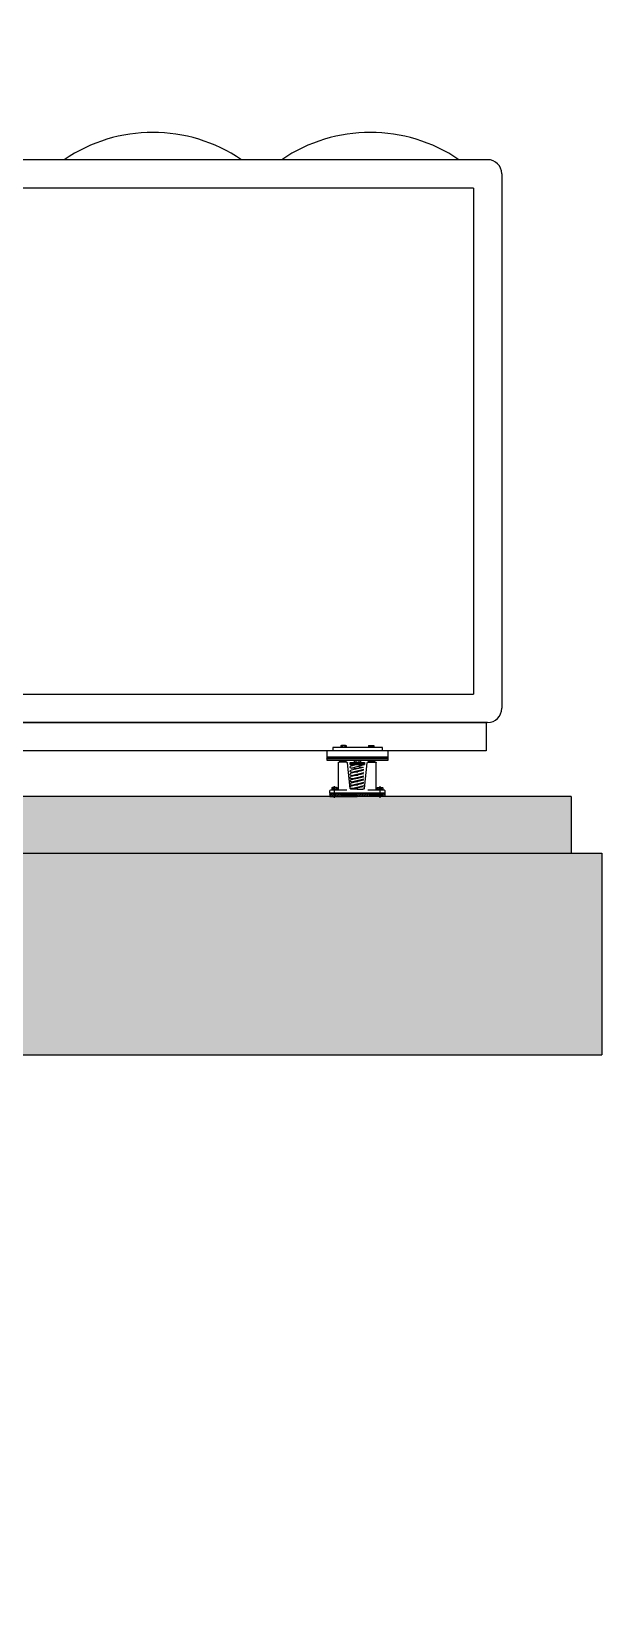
# Model space of a CAD drawing. Header units: inches. Extents: x 751443 to 884462, y -58136 to 349881.
# Drawn here: x 870635 to 871324, y 230637 to 232528 of the extents above; entities that cross this region are included whole.
import ezdxf

# ---------------------------------------------------------------- set-up
doc = ezdxf.new("R2010")
doc.units = ezdxf.units.IN
doc.header["$MEASUREMENT"] = 0
for name, color, linetype in [('AC-LEADER', 30, 'Continuous'), ('AC-PIPE', 3, 'Continuous'), ('HATCH', 8, 'Continuous'), ('ME_EQUIPMENT', 12, 'Continuous'), ('WALL', 8, 'Continuous')]:
    doc.layers.add(name, color=color, linetype=linetype)
doc.styles.add('HOREA', font='arial.ttf')
doc.dimstyles.new('DIM 1-50', dxfattribs={"dimtxt": 210, "dimasz": 150, "dimexe": 0.18, "dimexo": 0.0625, "dimgap": 25, "dimtad": 0, "dimdec": 0, "dimzin": 0, "dimdsep": 46, "dimtxsty": 'HOREA', "dimblk": 'OBLIQUE', "dimcen": 0.09, "dimclrd": 256, "dimclre": 256, "dimclrt": 31, "dimadec": 0, "dimazin": 0, "dimtfac": 1, "dimtdec": 0, "dimtofl": 0, "dimtmove": 0, "dimatfit": 3, "dimfxl": 0, "dimtolj": 1, "dimtzin": 0, "dimarcsym": 0})

# ---------------------------------------------------------------- blocks, each defined once
blk = doc.blocks.new('_Oblique')
at = {"color": 0, "linetype": 'ByBlock', "lineweight": -2}
blk.add_line((-0.5, -0.5), (0.5, 0.5), dxfattribs=at)

msp = doc.modelspace()

# ---------------------------------------------------------------- hatches: boundary and pattern name
at = {"layer": 'AC-PIPE', "linetype": 'ByBlock'}
h = msp.add_hatch(dxfattribs=at)
h.set_pattern_fill('AR-SAND', color=1, scale=20, style=0)
h.set_pattern_definition([(142.5, (738171.981690235, -49907.89626607692), (1.259867162192163, 38.53647538026317), [0, -30.4, 0, -34, 0, -32.5]), (172.5, (738171.981690235, -49907.89626607692), (-35.39553410535454, 56.44292130459479), [0, -16.4, 0, -27.4, 0, -10.5]), (212.5, (738196.5816902348, -49907.89626607692), (-62.28283723502989, 0.11318107073929), [0, -9.999999999999995, 0, -35.99999999999998, 0, -46.99999999999998]), (222.5, (738196.5816902348, -49907.89626607692), (-60.12253209144585, 17.55351129868498), [0, -5, 0, -23.6, 0, -27])])
h.paths.add_polyline_path([(871286.7938998538, 231604.5324839747), (869335.0350291166, 231604.5324840973), (869335.0350291166, 231536.0577786301), (871286.7938998538, 231536.0577785076)])
at = {"layer": 'HATCH'}
h = msp.add_hatch(dxfattribs=at)
h.set_pattern_fill('ANSI31', color=256, style=0)
h.set_pattern_definition([(45, (233601.4974632828, -55778.03960103847), (-0.08838834764831843, 0.08838834764831845), [])])
edge = h.paths.add_edge_path()
edge.add_line((867284.6990897033, 232096.8617018046), (867284.6990897033, 231292.4748865997))
edge.add_line((867284.6990897033, 231292.4748865997), (871323.5151202462, 231292.4748865997))
edge.add_line((871323.5151202462, 231292.4748865997), (871323.5151202462, 231536.0577786301))
edge.add_line((871323.5151202462, 231536.0577786301), (867537.8962892547, 231536.0577786301))
edge.add_line((867537.8962892547, 231536.0577786301), (867537.8962892547, 232513.9134687851))
edge.add_line((867537.8962892547, 232513.9134687851), (867215.9667759306, 232513.9134687851))
edge.add_line((867215.9667759306, 232513.9134687851), (867215.9667759306, 232403.6330894238))
edge.add_arc((867118.7457521406, 215661.5072503616), 16742.40811647062, 89.66728886250996, 146.3236722127223)
edge.add_line((853185.9934906142, 224945.1834595685), (853016.9279183872, 224945.1834595687))
edge.add_line((853016.9279183872, 224945.1834595687), (853016.9279183872, 225873.3687452266))
edge.add_line((853016.9279183872, 225873.3687452266), (852904.3462016714, 225873.3687452266))
edge.add_line((852904.3462016714, 225873.3687452266), (852904.3462016714, 228044.0444604172))
edge.add_line((852904.3462016714, 228044.0444604172), (853144.1713359539, 228044.0444604172))
edge.add_line((853144.1713359539, 228044.0444604172), (853144.1713359539, 228939.7396846681))
edge.add_line((853144.1713359539, 228939.7396846681), (852631.3363780497, 228939.7396846681))
edge.add_line((852631.3363780497, 228939.7396846681), (852631.3363780497, 224068.6089301263))
edge.add_line((852631.3363780497, 224068.6089301263), (852995.3942447641, 224068.6089301263))
edge.add_arc((867118.7457521406, 215661.5072503617), 16436.19227360204, 89.42148477913832, 149.2362475429989, ccw=False)
at = {"layer": 'ME_EQUIPMENT'}
msp.add_hatch(color=2, dxfattribs=at).paths.add_polyline_path([(871065.6222240074, 231649.9433070318), (870991.5388532203, 231649.9433070318), (870991.5388532203, 231648.2539933073), (871065.6222240074, 231648.2539933073)])

# ---------------------------------------------------------------- linework, layer by layer
for p, q in [((871185.752827611, 232373.2293008527), (869783.1776798612, 232373.2293008527)), ((871202.8715041294, 232356.1106245675), (871202.8715041294, 231710.8308549355)), ((871168.634151256, 232338.9919482008), (869800.2980280442, 232338.9919482006)), ((871168.634151256, 232338.9919482008), (871168.634151256, 231727.9495313024)), ((869800.2980280443, 231727.9495313024), (871168.634151256, 231727.9495313024)), ((869437.7470870838, 231693.7121785687), (871184.0818417234, 231693.7121784462)), ((871185.7528276108, 231693.7121785687), (869437.7470870838, 231693.7121785687)), ((871184.0818417234, 231693.7121784462), (869781.5083656382, 231693.7121784462)), ((871184.0818417234, 231693.7121784462), (871184.0818417234, 231659.4748257125)), ((871184.0818417234, 231659.4748257125), (869437.7470870838, 231659.4748258351)), ((871286.7938998538, 231604.5324839747), (869335.0350291166, 231604.5324840973)), ((871286.7938998538, 231604.5324839747), (871286.7938998538, 231536.0577785076)), ((869335.0350291166, 231536.0577786301), (871286.7938998538, 231536.0577785076))]:
    msp.add_line(p, q, dxfattribs=at)
at = {"layer": 'ME_EQUIPMENT', "color": 2}
for p, q in [((871058.9522610379, 231663.5868709733), (870998.8498847786, 231663.5868709733)), ((870998.8498847786, 231663.5868709733), (870998.8498847786, 231659.4748257943)), ((871058.9522610379, 231663.5868709733), (870998.8498847786, 231663.5868709733)), ((870998.8498847786, 231663.5868709733), (870998.8498847786, 231659.4748257943)), ((871008.4094074849, 231665.7272447921), (871008.4094074849, 231663.7875108152)), ((871008.4094074849, 231665.7272447921), (871008.4094074849, 231663.7875108152)), ((871008.4094074849, 231663.7875108152), (871014.9876156343, 231663.7875108152)), ((871014.165339618, 231666.089883667), (871009.231683511, 231666.089883667)), ((871014.165339618, 231666.089883667), (871009.231683511, 231666.089883667)), ((871010.098987509, 231665.6747539151), (871010.098987509, 231663.7875108152)), ((871013.29803562, 231665.6747539151), (871013.29803562, 231663.7875108152)), ((871014.9876156343, 231665.7272447921), (871014.9876156343, 231663.7875108152)), ((871014.9876156343, 231665.7272447921), (871014.9876156343, 231663.7875108152)), ((871041.7463599959, 231665.7272447921), (871041.7463599959, 231663.7875108152)), ((871041.7463599959, 231665.7272447921), (871041.7463599959, 231663.7875108152)), ((871048.3245681376, 231663.7875108152), (871041.7463599959, 231663.7875108152)), ((871042.5686360045, 231666.089883667), (871047.502292119, 231666.089883667)), ((871042.5686360045, 231666.089883667), (871047.502292119, 231666.089883667)), ((871043.4359400026, 231665.6747539151), (871043.4359400026, 231663.7875108152)), ((871046.634988121, 231665.6747539151), (871046.634988121, 231663.7875108152)), ((871048.3245681376, 231665.7272447921), (871048.3245681376, 231663.7875108152)), ((871048.3245681376, 231665.7272447921), (871048.3245681376, 231663.7875108152)), ((871058.9522610379, 231659.4748257943), (871058.9522610379, 231663.5868709733)), ((871058.9522610379, 231659.4748257943), (871058.9522610379, 231663.5868709733)), ((871065.6936018221, 231659.4748257943), (870991.5388532203, 231659.4748257943)), ((870991.5388532203, 231659.4748257943), (870991.5388532203, 231650.3270979129)), ((871065.6936018221, 231659.4748257943), (870991.5388532203, 231659.4748257943)), ((870991.5388532203, 231651.9910609976), (871065.6222240074, 231651.9910609976)), ((870991.5388532203, 231650.3513702824), (870992.9820093712, 231651.7945264342)), ((871065.6222240074, 231651.7945264342), (870991.5388532203, 231651.7945264342)), ((870991.5388532203, 231651.7945264342), (870991.5388532203, 231650.1052127108)), ((870991.5388532203, 231650.1052127108), (871065.6222240074, 231650.1052127108)), ((871065.6222240074, 231649.9433070318), (870991.5388532203, 231649.9433070318)), ((870991.5388532203, 231649.9433070318), (870991.5388532203, 231648.2539933073)), ((870991.5388532203, 231648.2539933073), (871065.6222240074, 231648.2539933073)), ((870993.1084054691, 231650.1052127108), (870994.7977191914, 231651.7945264342)), ((870994.9241152896, 231650.1052127108), (870996.6134290117, 231651.7945264342)), ((870996.7398251098, 231650.1052127108), (870998.4291388319, 231651.7945264341)), ((870998.5555349301, 231650.1052127108), (871000.2448486524, 231651.7945264342)), ((871000.3712447506, 231650.1052127108), (871002.0605584728, 231651.7945264342)), ((871002.1869545709, 231650.1052127108), (871003.8762682932, 231651.7945264342)), ((871004.0026643912, 231650.1052127108), (871005.6919781135, 231651.7945264342)), ((871005.5337088853, 231612.3408188197), (871005.5337088853, 231644.8346089549)), ((871005.8183742114, 231650.1052127108), (871007.5076879337, 231651.7945264341)), ((871015.3444877884, 231645.9867422534), (871006.6858421916, 231645.9867422534)), ((871007.3823021419, 231646.0683238644), (871007.3823021419, 231648.1894639619)), ((871007.3823021419, 231648.1894639619), (871014.6480278381, 231648.1894639619)), ((871014.6480278381, 231646.0683238644), (871007.3823021419, 231646.0683238644)), ((871007.6340840319, 231650.1052127108), (871009.323397754, 231651.7945264342)), ((871009.4497938522, 231650.1052127108), (871011.1391075745, 231651.7945264342)), ((871011.2655036725, 231650.1052127108), (871012.9548173948, 231651.7945264342)), ((871013.081213493, 231650.1052127108), (871014.7705272151, 231651.7945264342)), ((871014.6480278381, 231648.1894639619), (871014.6480278381, 231646.0683238644)), ((871014.8969233133, 231650.1052127108), (871016.5862370356, 231651.7945264342)), ((871019.7027044606, 231614.1082430271), (871016.4904238918, 231644.9539470736)), ((871016.7126331335, 231650.1052127108), (871018.4019468558, 231651.7945264342)), ((871018.528342954, 231650.1052127108), (871020.2176566761, 231651.7945264342)), ((871019.8161675301, 231643.0497907099), (871019.8161675301, 231645.3449374938)), ((871019.8161675301, 231645.3449374938), (871037.2895828905, 231645.3449374938)), ((871020.3440527742, 231650.1052127108), (871022.0333664966, 231651.7945264342)), ((871022.1597625946, 231650.1052127108), (871023.8490763168, 231651.7945264342)), ((871023.975472415, 231650.1052127108), (871025.6647861372, 231651.7945264342)), ((871024.6026853252, 231647.7744322706), (871024.6026853252, 231645.4358232012)), ((871032.1312902977, 231645.4358232012), (871024.6026853252, 231645.4358232012)), ((871025.5437609421, 231648.1894639619), (871031.1902146806, 231648.1894639619)), ((871025.7911822353, 231650.1052127108), (871027.4804959574, 231651.7945264342)), ((871026.5363700375, 231647.7143576955), (871026.5363700375, 231645.4358232012)), ((871027.6068920556, 231650.1052127108), (871029.2962057779, 231651.7945264342)), ((871029.4226018761, 231650.1052127108), (871031.1119155982, 231651.7945264342)), ((871030.1976055925, 231647.7143576955), (871030.1976055925, 231645.4358232012)), ((871031.2383116963, 231650.1052127108), (871032.9276254186, 231651.7945264342)), ((871032.1312902977, 231647.7744322706), (871032.1312902977, 231645.4358232012)), ((871033.0540215166, 231650.1052127108), (871034.7433352389, 231651.7945264342)), ((871034.869731337, 231650.1052127108), (871036.5590450593, 231651.7945264342)), ((871036.6854411574, 231650.1052127108), (871038.3747548795, 231651.7945264342)), ((871037.0312711621, 231614.1082430271), (871040.2435517311, 231644.9539470736)), ((871037.2895828905, 231645.3449374938), (871037.2895828905, 231643.0497907099)), ((871038.5011509777, 231650.1052127108), (871040.1904647, 231651.7945264342)), ((871040.3168607979, 231650.1052127108), (871042.0061745202, 231651.7945264342)), ((871041.3894878343, 231645.9867422534), (871050.0481334385, 231645.9867422534)), ((871042.0859477847, 231646.0683238644), (871042.0859477847, 231648.1894639619)), ((871042.0859477847, 231648.1894639619), (871049.3516734808, 231648.1894639619)), ((871049.3516734808, 231646.0683238644), (871042.0859477847, 231646.0683238644)), ((871042.1325706184, 231650.1052127108), (871043.8218843405, 231651.7945264342)), ((871043.9482804387, 231650.1052127108), (871045.6375941609, 231651.7945264342)), ((871045.763990259, 231650.1052127108), (871047.4533039813, 231651.7945264342)), ((871047.5797000795, 231650.1052127108), (871049.2690138016, 231651.7945264342)), ((871049.3516734808, 231648.1894639619), (871049.3516734808, 231646.0683238644)), ((871049.3954098998, 231650.1052127108), (871051.0847236221, 231651.7945264342)), ((871051.2002667374, 231612.3408188197), (871051.2002667374, 231644.8346089549)), ((871051.21111972, 231650.1052127108), (871052.9004334423, 231651.7945264342)), ((871053.0268295403, 231650.1052127108), (871054.7161432626, 231651.7945264342)), ((871054.8425393607, 231650.1052127108), (871056.5318530829, 231651.7945264342)), ((871056.6582491811, 231650.1052127108), (871058.3475629033, 231651.7945264342)), ((871058.4739590014, 231650.1052127108), (871060.1632727237, 231651.7945264342)), ((871060.2896688218, 231650.1052127108), (871061.9789825439, 231651.7945264342)), ((871062.1053786421, 231650.1052127108), (871063.7946923644, 231651.7945264342)), ((871063.9210884626, 231650.1052127108), (871065.6104021847, 231651.7945264341)), ((871065.6222240074, 231650.1052127108), (871065.6222240074, 231651.7945264342)), ((871065.6222240074, 231648.2539933073), (871065.6222240074, 231649.9433070318)), ((871065.6936018221, 231649.8336524944), (871065.6936018221, 231659.4748257943)), ((871019.8161675301, 231643.0497907099), (871037.2895828905, 231643.0497907099)), ((871037.2895828905, 231643.0497907099), (871019.8161675301, 231643.0497907099)), ((871020.8247217559, 231641.2042036236), (871027.1304776263, 231643.0497907099)), ((871035.836683648, 231639.5653138041), (871020.8247217559, 231636.250984552)), ((871035.836683648, 231635.6616784545), (871020.8247217559, 231632.3473492023)), ((871035.836683648, 231631.7580431048), (871020.8247217559, 231628.4437138551)), ((871035.836683648, 231627.8544077539), (871020.8247217559, 231624.5400785056)), ((871028.2757394854, 231637.8960144422), (871021.0945237974, 231638.5846241667)), ((871021.3962104054, 231638.6156962014), (871036.546033302, 231643.0497907099)), ((871021.3962104054, 231633.6624771296), (871036.3601459129, 231637.1943376848)), ((871021.3962104054, 231629.7588417799), (871036.3601459129, 231633.2907023352)), ((871021.3962104054, 231625.8552064328), (871036.3601459129, 231629.3870669855)), ((871021.3962104054, 231621.9515710832), (871036.3601459129, 231625.4834316359)), ((871021.846778435, 231633.7688223798), (871028.8749902307, 231634.1246812059)), ((871021.846778435, 231629.8651870314), (871028.8749902307, 231630.2210458563)), ((871021.846778435, 231625.9615516817), (871028.8749902307, 231626.3174105066)), ((871034.6871593298, 231639.3320427593), (871026.4922936287, 231640.1072327554)), ((871032.0847357668, 231636.1719569973), (871035.8963743321, 231635.6732972322)), ((871032.0847357668, 231632.2683216477), (871035.8963743321, 231631.7696618825)), ((871032.0847357668, 231628.3646862981), (871035.8963743321, 231627.8660265329)), ((871028.3669878198, 231608.0001664345), (870995.1645092149, 231608.0001664345)), ((870995.1645092149, 231608.0001664345), (870995.1645092149, 231604.5324840565)), ((870995.1716827231, 231608.5036111564), (870995.1716827231, 231611.1886855226)), ((871028.3741613257, 231608.5036111564), (870995.1716827231, 231608.5036111564)), ((870997.7053950703, 231604.532484059), (870995.1716827374, 231607.0661963938)), ((870999.7420982388, 231604.532484059), (870996.2744158633, 231608.0001664374)), ((870996.323816022, 231612.3408188197), (871015.7187012827, 231612.3408188197)), ((870997.6360716324, 231614.8040881554), (870997.6360716324, 231612.8643541808)), ((870997.6360716324, 231612.8643541808), (871004.2142797742, 231612.8643541808)), ((871001.7788014072, 231604.532484059), (870998.311119032, 231608.0001664374)), ((871003.392003758, 231615.1667270327), (870998.4583476436, 231615.1667270327)), ((870999.3256516415, 231614.7515972794), (870999.3256516415, 231612.8643541808)), ((871003.8155045757, 231604.532484059), (871000.3478222005, 231608.0001664374)), ((871000.9251757044, 231602.7486935698), (871000.9251757044, 231616.9714279303)), ((871005.8522077444, 231604.532484059), (871002.3845253692, 231608.0001664374)), ((871002.5246997527, 231614.7515972794), (871002.5246997527, 231612.8643541808)), ((871004.2142797742, 231614.8040881554), (871004.2142797742, 231612.8643541808)), ((871007.8889109129, 231604.532484059), (871004.4212285377, 231608.0001664374)), ((871009.9256140817, 231604.532484059), (871006.4579317062, 231608.0001664374)), ((871011.9623172501, 231604.532484059), (871008.4946348749, 231608.0001664374)), ((871013.9990204186, 231604.532484059), (871010.5313380434, 231608.0001664374)), ((871016.0357235874, 231604.532484059), (871012.5680412119, 231608.0001664374)), ((871018.0724267558, 231604.532484059), (871014.6047443806, 231608.0001664374)), ((871020.1091299246, 231604.532484059), (871016.6414475491, 231608.0001664374)), ((871022.145833093, 231604.532484059), (871018.6781507178, 231608.0001664374)), ((871024.1825362615, 231604.532484059), (871020.7148538863, 231608.0001664374)), ((871035.836683648, 231623.9507724043), (871020.8247217559, 231620.6364431558)), ((871035.836683648, 231620.0471370546), (871020.8247217559, 231616.7328078037)), ((871021.3962104054, 231618.047935731), (871036.3601459129, 231621.5797962863)), ((871021.3962104054, 231614.1443003814), (871036.3601459129, 231617.6761609366)), ((871028.3669878198, 231613.075447846), (871021.7969623887, 231613.075447846)), ((871021.846778435, 231622.0579163321), (871028.8749902307, 231622.413775157)), ((871021.846778435, 231618.1542809811), (871028.8749902307, 231618.5101398061)), ((871021.846778435, 231614.2506456315), (871028.8749902307, 231614.6065044565)), ((871035.5423441705, 231616.078517667), (871021.9402044086, 231613.075447846)), ((871026.2192394303, 231604.532484059), (871022.7515570549, 231608.0001664374)), ((871028.2559425987, 231604.532484059), (871024.7882602235, 231608.0001664374)), ((871030.2926457672, 231604.532484059), (871026.824963392, 231608.0001664374)), ((871028.3669878198, 231613.075447846), (871034.9370132413, 231613.075447846)), ((871061.5766399283, 231608.5036111564), (871028.3741613257, 231608.5036111564)), ((871028.3741613257, 231608.0001664345), (871061.5766399283, 231608.0001664345)), ((871032.329348936, 231604.532484059), (871028.8616665605, 231608.0001664374)), ((871034.3660521044, 231604.532484059), (871030.8983697292, 231608.0001664374)), ((871032.0847357668, 231624.4610509484), (871035.8963743321, 231623.9623911832)), ((871032.0847357668, 231620.5574155987), (871035.8963743321, 231620.0587558336)), ((871032.0847357668, 231616.6537802491), (871035.5906165891, 231616.088153241)), ((871036.4027552732, 231604.532484059), (871032.9350728977, 231608.0001664374)), ((871033.4067375886, 231613.075447846), (871036.0658064277, 231613.7075415476)), ((871038.4394584417, 231604.532484059), (871034.9717760663, 231608.0001664374)), ((871040.4761616103, 231604.532484059), (871037.0084792349, 231608.0001664374)), ((871042.5128647789, 231604.532484059), (871039.0451824035, 231608.0001664374)), ((871041.0296213612, 231612.3408188197), (871060.4245066219, 231612.3408188197)), ((871044.5495679473, 231604.532484059), (871041.081885572, 231608.0001664374)), ((871046.5862711158, 231604.532484059), (871043.1185887408, 231608.0001664374)), ((871048.6229742846, 231604.532484059), (871045.1552919092, 231608.0001664374)), ((871050.659677453, 231604.532484059), (871047.1919950778, 231608.0001664374)), ((871052.6963806218, 231604.532484059), (871049.2286982463, 231608.0001664374)), ((871054.7330837904, 231604.532484059), (871051.265401415, 231608.0001664374)), ((871052.5196958559, 231614.8040881554), (871052.5196958559, 231612.8643541808)), ((871059.0979039976, 231612.8643541808), (871052.5196958559, 231612.8643541808)), ((871056.7697869589, 231604.532484059), (871053.3021045835, 231608.0001664374)), ((871053.3491453802, 231615.1667270327), (871058.2828014873, 231615.1667270327)), ((871054.2092758701, 231614.7515972794), (871054.2092758701, 231612.8643541808)), ((871058.8064901275, 231604.532484059), (871055.3388077522, 231608.0001664374)), ((871055.815973441, 231602.7486935698), (871055.815973441, 231616.9714279303)), ((871060.843193296, 231604.532484059), (871057.3755109209, 231608.0001664374)), ((871057.4154974892, 231614.7515972794), (871057.4154974892, 231612.8643541808)), ((871059.1050775108, 231614.8040881554), (871059.1050775108, 231612.8643541808)), ((871061.5766399294, 231605.8357405953), (871059.4122140894, 231608.0001664374)), ((871061.5766399294, 231607.8724437658), (871061.4489172578, 231608.0001664374)), ((871061.5766399283, 231611.1886855226), (871061.5766399283, 231608.5036111564)), ((871061.5766399283, 231608.0001664345), (871061.5766399283, 231604.5324840565)), ((870995.1645092149, 231604.5324840565), (871028.3669878198, 231604.5324840565)), ((870995.6686919015, 231604.532484059), (870995.1716827374, 231605.0294932234)), ((871061.5766399283, 231604.5324840565), (871028.3741613257, 231604.5324840565))]:
    msp.add_line(p, q, dxfattribs=at)
at = {"layer": 'ME_EQUIPMENT'}
for centre in [(870781.5057651891, 232215.4735512741), (871044.1603653831, 232215.4735512741)]:
    msp.add_arc(centre, 190.6222457945345, 55.85125879007428, 124.1487412099257, dxfattribs=at)
for centre, major_axis, ratio, start_param, end_param in [((871185.752827611, 232356.1106245675), (-0.1970638597290018, 17.11754206616022), 0.99999999931637, 4.700877096636403, 6.271673423415561), ((871185.752827611, 231710.8308549355), (0.1368665955775254, 17.11812922274405), 0.9999999993164636, 3.149587901056684, 4.72038422784065)]:
    msp.add_ellipse(centre, major_axis=major_axis, ratio=ratio, start_param=start_param, end_param=end_param, dxfattribs=at)
at = {"layer": 'ME_EQUIPMENT', "color": 2, "extrusion": (0, 0, -1)}
for centre, major_axis, ratio, start_param, end_param in [((871009.231683511, 231664.9763174477), (0.7874102252938091, 0.7874102252938094), 0.9999999999809049, 4.667067556333328, 6.390621573365377), ((871011.6985115645, 231662.8007795939), (-2.325747794217311, 2.325747794217311), 0.9999999999818048, 0.2775364487596748, 1.293259878053417), ((871014.165339618, 231664.9763174477), (0.7874102252830802, 0.7874102252830807), 0.9999999998944126, 4.604952714384043, 6.328506731236591), ((871042.5686360045, 231664.9763174477), (0.7874102252938091, 0.7874102252938094), 0.9999999999809049, 4.667067556333328, 6.390621573365377), ((871045.0354640655, 231662.8007795939), (2.325747794217311, 2.325747794217312), 0.9999999999818046, -1.293259878053417, -0.277536448759675), ((871047.502292119, 231664.9763174477), (0.7874102253457412, 0.7874102253457412), 0.9999999997858876, 4.604952714354901, 6.328506731312), ((871006.6858421916, 231644.8346089549), (-0.8146812678314747, 0.8146812678314745), 0.9999999999189148, 5.497787143741595, 7.068583470617577), ((871015.3444877884, 231644.8346089549), (0.8146812678439583, 0.8146812678439584), 0.9999999999974191, -0.7853981633987389, 0.6816319164291604), ((871025.5437609421, 231646.9150135349), (0.9011725402556171, 0.9011725402556171), 0.9999999999379908, 4.667067556325055, 6.39062157329347), ((871028.3669878198, 231644.4251614693), (2.661763818220243, 2.661763818220243), 0.9999999999805051, -1.293259877993589, -0.277536448750016), ((871031.1902146806, 231646.9150135349), (-0.9011725402556171, 0.901172540255617), 0.9999999999379909, 6.175749041065703, 7.899303058034118), ((871041.3894878343, 231644.8346089549), (-0.8146812678439582, 0.8146812678439581), 0.9999999999974194, 5.601553390750426, 7.068583470578325), ((871050.0481334385, 231644.8346089549), (0.8146812678314742, 0.8146812678314743), 0.9999999999189148, -0.7853981634379911, 0.785398163437991), ((871021.1104660793, 231639.9099499125), (-0.9372146199324521, 0.9372146199324519), 0.9999999999530604, 3.574823370953555, 6.85129003978446), ((871021.1104660793, 231634.9567308408), (0.9372146206327734, 0.9372146206327738), 0.999999998422272, 2.109922024355723, 5.280493712281701), ((871021.1104660793, 231631.0530954912), (-0.937214621125225, 0.9372146211252247), 0.9999999974900227, 3.680718352942224, 6.851290040957752), ((871021.1104660793, 231627.1494601439), (0.9372146206327734, 0.9372146206327738), 0.999999998422272, 2.109922024355723, 5.280493712281701), ((870996.3238160209, 231611.1886855213), (0.8146812679250585, 0.8146812679250586), 0.9999999999923006, 3.926990818153088, 5.497787144788721), ((870998.4583476436, 231614.0531608108), (0.7874102252895993, 0.7874102252895994), 0.9999999999907804, 4.667067556332881, 6.390621573217331), ((871000.9251757044, 231611.877622957), (2.325747794307839, 2.325747794307839), 0.9999999999818046, -1.293259878027598, -0.2775364487854939), ((871003.392003758, 231614.0531608108), (-0.7874102253561925, 0.7874102253561924), 0.999999999906964, 6.175749041067336, 7.899303058022499), ((871021.7017153131, 231615.5220308566), (1.731305926847212, 1.731305926847212), 0.9999999999195016, 2.317283486714034, 3.311419836220495), ((871021.1104660793, 231623.2458247943), (0.9372146200527699, 0.93721462005277), 0.9999999997264118, 2.10992202494099, 5.280493712873158), ((871021.1104660793, 231619.3421894447), (0.9372146206327734, 0.9372146206327738), 0.999999998422272, 2.109922024355723, 5.280493712281701), ((871021.1104660793, 231615.4385540926), (-0.9372146211030907, 0.9372146211030906), 0.9999999974517908, 3.680718352959067, 6.851290040975091), ((871035.0322603169, 231615.5220308566), (-1.731305926847212, 1.731305926847212), 0.9999999999195008, 2.971765470959092, 3.965901820465553), ((871053.341971872, 231614.0531608108), (0.7874102252895993, 0.7874102252895994), 0.9999999999907804, 4.667067556332881, 6.390621573217331), ((871055.815973441, 231611.877622957), (2.325747794307839, 2.325747794307839), 0.9999999999818046, -1.293259878027598, -0.2775364487854939), ((871058.2828014873, 231614.0531608108), (-0.7874102253561925, 0.7874102253561924), 0.999999999906964, 6.175749041067336, 7.899303058022499), ((871060.4245066269, 231611.1886855176), (-0.8146812705549528, 0.8146812705549527), 0.9999999998007307, 0.7853981591522222, 2.356194485949936)]:
    msp.add_ellipse(centre, major_axis=major_axis, ratio=ratio, start_param=start_param, end_param=end_param, dxfattribs=at)
at = {"layer": 'ME_EQUIPMENT', "color": 2}
msp.add_solid([(871019.8161675301, 231643.0497907099), (871019.8161675301, 231645.3449374938), (871037.2895828905, 231643.0497907099), (871037.2895828905, 231645.3449374938)], dxfattribs=at)
at = {"layer": 'WALL', "color": 5}
for p, q in [((867537.8962892547, 231536.0577786301), (871323.5151202462, 231536.0577786301)), ((871323.5151202462, 231536.0577786301), (871323.5151202462, 231292.4748865997)), ((867284.6990897033, 231292.4748865997), (871323.5151202462, 231292.4748865997))]:
    msp.add_line(p, q, dxfattribs=at)

# ---------------------------------------------------------------- leaders
at = {"layer": 'AC-LEADER'}
msp.add_leader([(869323.541331721, 232335.9280903953), (869676.8895127954, 233144.7811638991), (871314.8019515686, 233144.7811638993)], dimstyle='DIM 1-50', dxfattribs=at)

doc.saveas('drawing.dxf')
